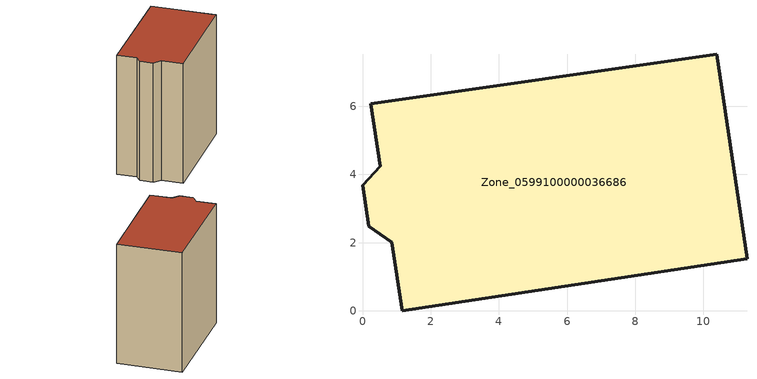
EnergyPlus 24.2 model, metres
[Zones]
Zone_0599100000036686
 floor ground (C_G): 10.39,7.53 11.28,1.53 1.17,0 0.86,2.01 0.18,2.48 0,3.68 0.52,4.24 0.24,6.08 z0
 wall outside (C_F): 0.52,4.24 0,3.68 0.18,2.48 0.86,2.01 1.17,0 11.28,1.53 10.39,7.53 0.24,6.08 0.52,4.24 z0:11.75
 roof outside (C_R): 10.39,7.53 0.24,6.08 0.52,4.24 0,3.68 0.18,2.48 0.86,2.01 1.17,0 11.28,1.53 z11.75
[BUILDING]
Pand.0599100000036686: North Axis=0; Terrain=City; Loads Convergence Tolerance Value=0.04; Temperature Convergence Tolerance Value=0.4; Solar Distribution=FullExterior; Maximum Number of Warmup Days=25; Minimum Number of Warmup Days=1
[Site:Location]
Rotterdam.The.Hague.AP_ZH_NLD Design_Conditions: Latitude=51.96; Longitude=4.45; Time Zone=1; Elevation=-4.5
[SITE:GROUNDTEMPERATURE:BUILDINGSURFACE]
18, 18, 18, 18, 18, 18, 18, 18, 18, 18, 18, 18
[MATERIAL] Thermal Absorptance=0.9; Solar Absorptance=0.7; Visible Absorptance=0.7
Name | Roughness | Thickness | Conductivity | Density | Specific Heat
G.TC.1946 | MediumSmooth | 0.15 | 1 | 540 | 1210
F.TC.1946 | Rough | 0.3 | 0.857143 | 1920 | 840
R.TC.1946 | MediumRough | 0.2 | 0.909091 | 1500 | 1000
[CONSTRUCTION]
C_G: G.TC.1946
C_F: F.TC.1946
C_R: R.TC.1946
[ZONE]
Zone_0599100000036686: Type=1; Multiplier=1; Ceiling Height=Autocalculate; Volume=Autocalculate; Floor Area=autocalculate; Part of Total Floor Area=Yes
[ZONEINFILTRATION:DESIGNFLOWRATE]
Infil_Zone_0599100000036686: Zone or ZoneList or Space or SpaceList=Zone_0599100000036686; Schedule=AlwaysOn; Design Flow Rate Calculation Method=Flow/Area; Flow Rate per Floor Area=0.003; Constant Term Coefficient=1; Temperature Term Coefficient=0; Velocity Term Coefficient=0; Velocity Squared Term Coefficient=0
[HVACTEMPLATE:ZONE:IDEALLOADSAIRSYSTEM]
Zone_0599100000036686: Maximum Heating Supply Air Temperature=50; Minimum Cooling Supply Air Temperature=13; Maximum Heating Supply Air Humidity Ratio=0.0156; Minimum Cooling Supply Air Humidity Ratio=0.0077; Heating Limit=NoLimit; Cooling Limit=NoLimit; Dehumidification Control Type=ConstantSensibleHeatRatio; Cooling Sensible Heat Ratio=0.7; Dehumidification Setpoint=60; Humidification Control Type=None; Humidification Setpoint=30; Outdoor Air Method=None; Outdoor Air Flow Rate per Person=0.00944; Outdoor Air Flow Rate per Zone Floor Area=0; Outdoor Air Flow Rate per Zone=0; Demand Controlled Ventilation Type=None; Outdoor Air Economizer Type=NoEconomizer; Heat Recovery Type=None; Sensible Heat Recovery Effectiveness=0.7; Latent Heat Recovery Effectiveness=0.65
[ZONECONTROL:THERMOSTAT]
ThermostatControl_Zone_0599100000036686: Zone or ZoneList=Zone_0599100000036686; Control Type Schedule=DualSetpointControlType; Control 1=Thermostat_Zone_0599100000036686; Temperature Difference Between Cutout And Setpoint=0
[THERMOSTATSETPOINT:DUALSETPOINT]
Thermostat_Zone_0599100000036686: Heating Setpoint Temperature Schedule=HeatingSetpoint_Zone_0599100000036686; Cooling Setpoint Temperature Schedule=CoolingSetpoint_Zone_0599100000036686
[SCHEDULE:COMPACT]
HeatingSetpoint_Zone_0599100000036686: Through: 12/31, For: AllDays, Until: 24:00, 21
CoolingSetpoint_Zone_0599100000036686: Through: 12/31, For: AllDays, Until: 24:00, 24
DualSetpointControlType: Through: 12/31, For: AllDays, Until: 24:00, 4
AlwaysOn: Through: 12/31, For: AllDays, Until: 24:00, 1
